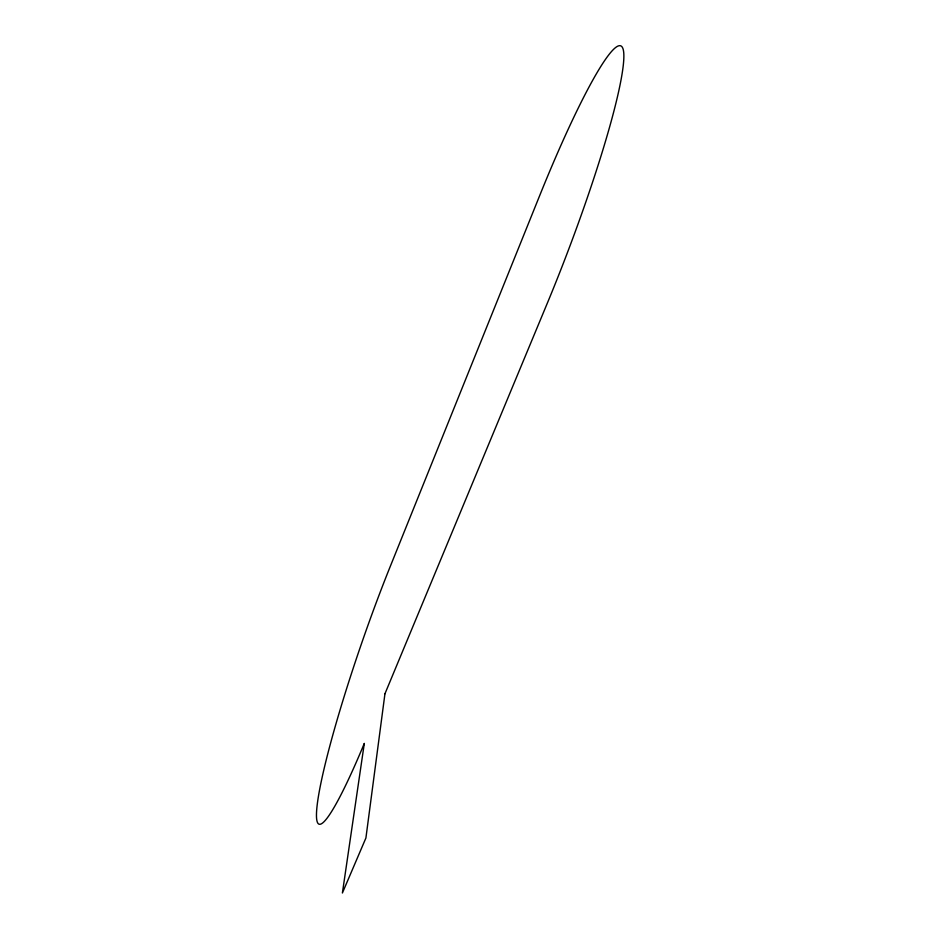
<?xml version="1.0" encoding="UTF-8"?>
<svg xmlns="http://www.w3.org/2000/svg" width="940" height="940" viewBox="0 0 940 940"><rect width="100%" height="100%" fill="white"/><g stroke="black" fill="none" stroke-linecap="round" stroke-linejoin="round"><path stroke-width="1.41" d="M384.954 693.743L365.907 838.01L342.395 893L364.309 743.399A185.65 18.976 -70.9 0 1 317.814 800.257A185.65 18.976 -70.9 0 1 390.194 566.609L539.348 196.437A208.316 23.289 -69.3 0 1 623.772 53.251A208.316 23.289 -69.3 0 1 547.503 302.751L384.954 693.743"/></g></svg>
